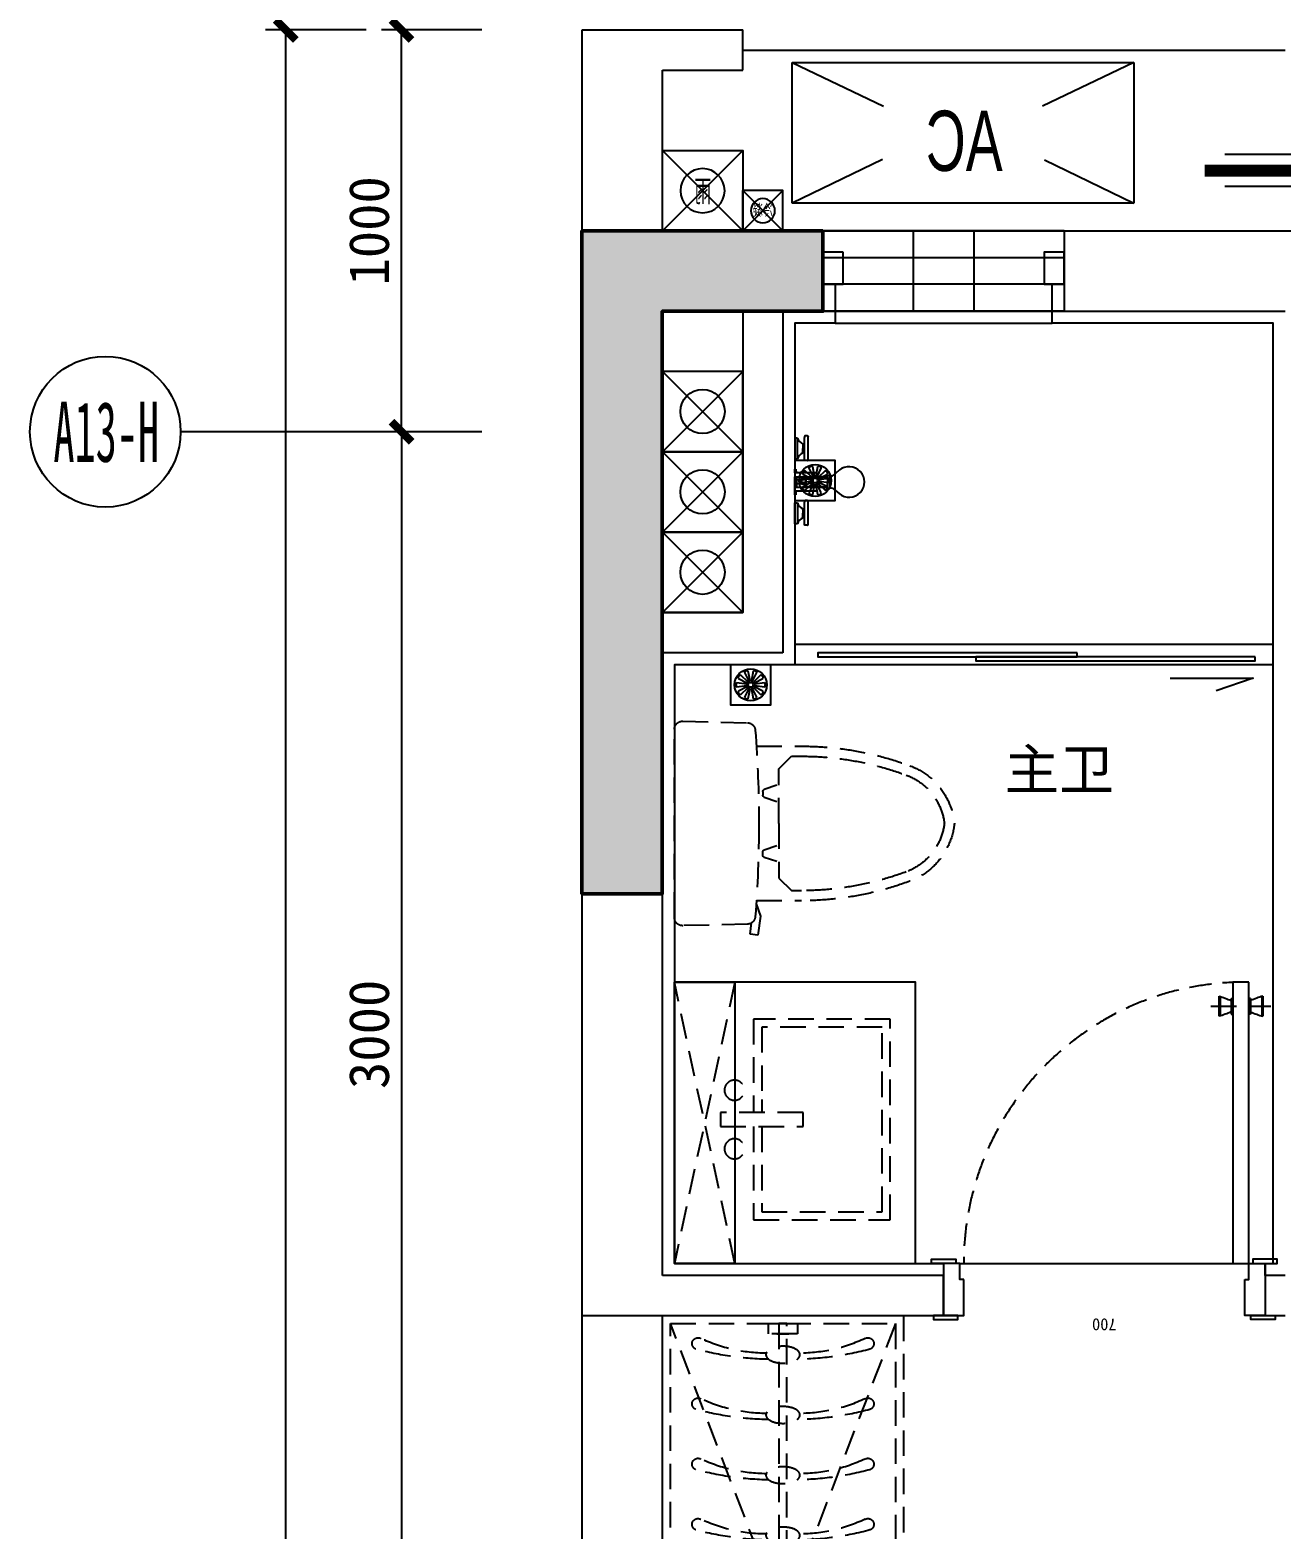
# Model space of a CAD drawing. Header units: millimetres. Extents: x -102565 to 103504, y -132507 to -120.
# Drawn here: x 57207 to 60321, y -6236 to -2505 of the extents above; entities that cross this region are included whole.
import ezdxf
from ezdxf.enums import TextEntityAlignment as Align

# ---------------------------------------------------------------- set-up
doc = ezdxf.new("R2010")
doc.units = ezdxf.units.MM
doc.header["$LTSCALE"] = 10
doc.linetypes.add('A02-G-MAIN-洋房4号户型_设计区$0$DASH', pattern=[0.35, 0.25, -0.1])
doc.linetypes.add('HIDDEN', pattern=[9.524999999999999, 6.35, -3.175])
doc.layers.get('Defpoints').update_dxf_attribs({"color": 9})
for name, color, linetype in [('-B10  平         面  LESS', 3, 'Continuous'), ('-B11  平面非硬装   LESS', 2, 'HIDDEN'), ('-B12  平         地  LESS', 1, 'Continuous'), ('-B1234平 地 天 间  LESS', 7, 'Continuous'), ('-B123平   地   天  LESS', 3, 'Continuous'), ('-B13  平         天  LESS', 1, 'Continuous'), ('-B14  平 面 注 释  LESS', 1, 'Continuous'), ('-B60  给   排   水  LESS', 2, 'Continuous'), ('A02-G-MAIN-洋房4号户型_设计区$0$A02-G-MAIN-E户型报建_设计区$0$A_EQPM_SMAL(空调室内外机)', 1, 'Continuous'), ('A02-G-MAIN-洋房4号户型_设计区$0$A_HDWR(配件)', 1, 'Continuous'), ('A02-G-MAIN-洋房4号户型_设计区$0$A_HOLE(洞)', 3, 'Continuous'), ('A02-G-MAIN-洋房4号户型_设计区$0$A_WINDOW(窗)', 3, 'Continuous'), ('A21-G-BASE-D户型放大图_设计区$0$S_COCR_PIPE（冷凝水管）', 30, 'A21-G-BASE-D户型放大图_设计区$0$空调冷凝水管'), ('A21-G-BASE-D户型放大图_设计区$0$S_RAIN_PIPE（雨水管）', 80, 'A21-G-BASE-D户型放大图_设计区$0$雨水管'), ('A21-G-BASE-D户型放大图_设计区$0$S_WSD_VERT_PIPE（给排水立管）', 210, 'Continuous'), ('AXIS', 3, 'Continuous'), ('S10-G-WACO-D户型COSF_设计区$0$G_COL_HATCH（墙柱填充）', 252, 'Continuous')]:
    doc.layers.add(name, color=color, linetype=linetype)
doc.layers.add('S10-G-WACO-D户型COSF_设计区$0$G_COL（墙柱）', color=4, linetype='Continuous', lineweight=50)
doc.styles.add('A02-G-MAIN-洋房4号户型_设计区$0$A02-G-MAIN-E户型报建_设计区$0$HZ', font='hysz.shx', dxfattribs={"width": 0.65, "bigfont": 'hyfs.shx'})
doc.styles.add('A21-G-BASE-D户型放大图_设计区$0$HZ', font='hysz.shx', dxfattribs={"width": 0.65, "bigfont": 'hyfs.shx'})
doc.styles.add('LESS标准文字', font='simhei.ttf', dxfattribs={"height": 2})
doc.linetypes.add('A21-G-BASE-D户型放大图_设计区$0$空调冷凝水管', pattern='A,2,-0.1,["N",A21-G-BASE-D户型放大图_设计区$0$HZ,S=0.12,R=0,X=-0.06,Y=-0.06],-0.1', length=2.2)
doc.linetypes.add('A21-G-BASE-D户型放大图_设计区$0$雨水管', pattern='A,2,-0.1,["Y",A21-G-BASE-D户型放大图_设计区$0$HZ,S=0.12,R=0,X=-0.055,Y=-0.06],-0.1', length=2.2)
doc.dimstyles.new('标准注释（LESS）', dxfattribs={"dimtxt": 2, "dimasz": 1, "dimexe": 1, "dimexo": 0, "dimgap": 0.6, "dimtad": 1, "dimdec": 0, "dimrnd": 5, "dimzin": 12, "dimtxsty": 'LESS标准文字', "dimblk": 'ARCHTICK', "dimcen": 0, "dimclrd": 1, "dimclre": 1, "dimclrt": 3, "dimadec": 0, "dimazin": 0, "dimtfac": 1, "dimtdec": 0, "dimtix": 1, "dimtofl": 0, "dimtmove": 2, "dimatfit": 3, "dimldrblk": 'DOT', "dimfxl": 4, "dimfxlon": 1, "dimtfill": 1, "dimtolj": 1, "dimarcsym": 0})

# ---------------------------------------------------------------- blocks, each defined once
blk = doc.blocks.new('S10-G-WACO-D户型COSF_设计区')
at = {"layer": 'S10-G-WACO-D户型COSF_设计区$0$G_COL_HATCH（墙柱填充）'}
h = blk.add_hatch(color=0, dxfattribs=at)
h.dxf.hatch_style = 1
h.paths.add_polyline_path([(24700, 18900.00000647045), (24100, 18900.00000647045), (24100, 17250.00000647045), (24300, 17250.00000647045), (24300, 18700.00000647045), (24700, 18700.00000647045)])
at = {"layer": 'S10-G-WACO-D户型COSF_设计区$0$G_COL（墙柱）', "color": 0}
blk.add_lwpolyline([(24700, 18900.00000647045), (24100, 18900.00000647045), (24100, 17250.00000647045), (24300, 17250.00000647045), (24300, 18700.00000647045), (24700, 18700.00000647045)], close=True, dxfattribs=at)
blk = doc.blocks.new('A02-G-MAIN-洋房4号户型_设计区$0$A02-G-MAIN-E户型报建_设计区$0$A$C70B335D5')
at = {"layer": '-B1234平 地 天 间  LESS', "color": 1}
for p, q in [((-850, 185.9890578440099), (-850, -164.0109421559901)), ((0, 185.9890578440099), (-850, 185.9890578440099)), ((-850, 185.9890578440099), (-623.162508264184, 77.04322726416285)), ((0, 185.9890578440099), (-226.837491735816, 77.04322726416285)), ((0, -164.0109421559901), (0, 185.9890578440099)), ((-627.7941970825195, -56.60900785264676), (-850, -164.0109421559901)), ((-224.5444516837597, -55.82945826140349), (0, -164.0109421559901)), ((-850, -164.0109421559901), (0, -164.0109421559901))]:
    blk.add_line(p, q, dxfattribs=at)
at = {"layer": '-B1234平 地 天 间  LESS', "color": 1, "style": 'A02-G-MAIN-洋房4号户型_设计区$0$A02-G-MAIN-E户型报建_设计区$0$HZ', "width": 0.7}
blk.add_text('AC', height=150, rotation=359.9999997865566, dxfattribs=at).set_placement((-523.7499949336052, -84.01094215599002))
blk = doc.blocks.new('A02-G-MAIN-洋房4号户型_设计区$0$A$C119D53F7')
at = {"layer": '-B1234平 地 天 间  LESS', "color": 3}
blk.add_lwpolyline([(0, -74.99999998509884), (-200.0000000037253, -74.99999998509884), (-199.9999999962747, 75.00000001490116), (7.450580596923828e-09, 75), (0, -74.99999998509884)], dxfattribs=at)
for points in [[(-199.9999999962747, 75.00000001490116), (0, 0), (7.450580596923828e-09, 75), (-199.9999999962747, 75.00000001490116)], [(-200.0000000037253, -74.99999998509884), (0, 0), (0, -74.99999998509884), (-200.0000000037253, -74.99999998509884)]]:
    blk.add_solid(points, dxfattribs=at)
blk = doc.blocks.new('门把手')
at = {"layer": '-B10  平         面  LESS', "color": 1, "linetype": 'Continuous'}
for p, q in [((-54.72222222195705, -35.00000000014552), (-54.72222222195705, -84.99999999985448)), ((-51.94444444420515, -35.00000000014552), (-51.94444444420515, -84.99999999985448)), ((51.94444444432156, -35.00000000014552), (51.94444444432156, -84.99999999985448)), ((54.72222222207347, -35.00000000014552), (54.72222222207347, -84.99999999985448)), ((-24.16666666662786, -40.55555555571482), (-19.99999999994179, -40.55555555571482)), ((-24.16666666662786, -40.55555555571482), (-24.16666666662786, -79.44444444428518)), ((24.16666666674428, -40.55555555571482), (20.00000000005821, -40.55555555571482)), ((24.16666666674428, -40.55555555571482), (24.16666666674428, -79.44444444428518)), ((-24.16666666662786, -79.44444444428518), (-19.99999999994179, -79.44444444428518)), ((24.16666666674428, -79.44444444428518), (20.00000000005821, -79.44444444428518))]:
    blk.add_line(p, q, dxfattribs=at)
at = {"layer": '-B10  平         面  LESS', "color": 1, "linetype": 'HIDDEN'}
blk.add_line((-74.72735156066483, -60), (74.72735156095587, -60), dxfattribs=at)
at = {"layer": '-B10  平         面  LESS', "color": 1, "linetype": 'Continuous', "extrusion": (0, 0, -1)}
for centre, major_axis, ratio, start_param, end_param in [((-109.8726851758547, -234.2332175738338), (146.177030596891, 146.1770305968911), 0.9999999999886804, 5.767838655343621, 5.925277639357057), ((-109.8726851758547, 114.2332175738302), (146.177030599858, 146.1770305998581), 0.9999999999860258, 1.928703994608979, 2.086142978620104)]:
    blk.add_ellipse(centre, major_axis=major_axis, ratio=ratio, start_param=start_param, end_param=end_param, dxfattribs=at)
at = {"layer": '-B10  平         面  LESS', "color": 1, "linetype": 'Continuous'}
for centre, major_axis, ratio, start_param, end_param in [((109.8726851759711, -234.2332175738338), (146.177030596999, -146.177030596999), 0.9999999999873886, 2.626246001752999, 2.783684985767259), ((109.8726851759711, 114.2332175738302), (146.1770305973785, -146.1770305973785), 0.9999999999996985, 5.070296648203129, 5.227735632215986)]:
    blk.add_ellipse(centre, major_axis=major_axis, ratio=ratio, start_param=start_param, end_param=end_param, dxfattribs=at)
blk = doc.blocks.new('门开启虚线')
at = {"layer": '-B10  平         面  LESS', "color": 8, "linetype": 'HIDDEN'}
blk.add_arc((0, 1.455191522836685e-11), 799.9999999999491, 90, 180, dxfattribs=at)
blk = doc.blocks.new('*U1135')
blk.add_lwpolyline([(0, 0), (-60, 0), (-60, 10), (0, 10)], close=True)
blk = doc.blocks.new('*D328')
at = {"layer": 'Defpoints', "color": 0, "transparency": 16777216}
for p in [(50.00000000011642, 152.0573235734433), (50.00000000011642, 129.9999999946813), (749.9999999792199, 129.9999999947795)]:
    blk.add_point(p, dxfattribs=at)
at = {"layer": 'Defpoints', "color": 8, "transparency": 16777216, "insert": (399.9999999896681, 152.0573235734433), "char_height": 30, "attachment_point": 5, "style": 'LESS标准文字'}
blk.add_mtext('\\A1;700', dxfattribs=at)
blk = doc.blocks.new('_ArchTick')
at = {"color": 0, "linetype": 'ByBlock', "const_width": 0.4}
blk.add_lwpolyline([(-0.5, -0.5), (0.5, 0.5)], dxfattribs=at)
blk = doc.blocks.new('_Dot')
at = {"color": 0, "linetype": 'ByBlock', "lineweight": -2}
blk.add_line((-0.5, 0), (-1, 0), dxfattribs=at)
at = {"color": 0, "linetype": 'ByBlock', "const_width": 0.5}
blk.add_lwpolyline([(-0.25, 0, 1), (0.25, 0, 1)], format="xyb", close=True, dxfattribs=at)
blk = doc.blocks.new('门套线（外）')
blk.add_lwpolyline([(0, 1.726334630802739e-09), (60, 1.726334630802739e-09), (60, 10.00000000172633), (0, 10.00000000172633)], close=True)
blk = doc.blocks.new('WC1')
at = {"layer": '-B11  平面非硬装   LESS', "color": 3}
for points in [[(-192.1939099282026, 203.9532679915428), (-192.1939099282026, 316.5579970479012, -0.0893017503339229), (-143.7371977493167, 585.7032225728035, -0.2855061937506378), (0, 696.8719034194946, -2.330102975268018)], [(192.1939099282026, 203.9532679915428), (192.1939099282026, 316.5579970479012, 0.0893017503339229), (143.7371977493167, 585.7032225728035, 0.2855061937506378), (0, 696.8719034194946, 2.330102975268018)], [(-0.216397725045681, 209.9955946207047, 0.02008051581751876), (-232.2750028222799, 201.077766597271, 0.3846014919976233), (-250.6997384950519, 181.6110863983631), (-254.5006692931056, 20.47162547707558, 0.4211379887202756), (-234.5062308311462, 0), (234.5062308311462, 0, 0.4211379887202756), (254.5006692931056, 20.47162547707558), (250.6998586729169, 181.605991512537, 0.3845950073025063), (232.2755735367537, 201.0726362466812, 0.02008616719939798), (0.1518122330307961, 209.9955946207047)]]:
    blk.add_lwpolyline(points, format="xyb", dxfattribs=at)
at = {"layer": '-B11  平面非硬装   LESS', "color": 8}
for points in [[(-167.1939099282026, 291.2352292537689), (-167.1939099282026, 316.5579970479012, -0.08930175033391957), (-120.307020381093, 576.98388838768, -0.285506193750677), (2.548199735581875, 672.0021089315414)], [(167.1939099282026, 291.2352292537689), (167.1939099282026, 316.5579970479012, 0.08930175033391957), (120.307020381093, 576.98388838768, 0.285506193750677), (-2.548199735581875, 672.0021089315414)], [(0, 259.9984613656998), (-135.9287959560752, 259.9984613656998), (-167.1939099282026, 291.2352292537689, -0.4363596087895575)], [(0, 259.9984613656998), (135.9287959560752, 259.9984613656998), (167.1939099282026, 291.2352292537689, 0.4363596087895575)], [(-95, 255), (-84.37340155988932, 223.4060058891773, 0.3220744891499792), (-79.63428953289986, 220), (-70.36571046710014, 220, 0.3220744891490737), (-65.62659844011068, 223.4060058891773), (-55, 255)], [(95, 255), (84.37340155988932, 223.4060058891773, -0.3220744891499657), (79.63428953289986, 220), (70.36571046710014, 220, -0.3220744891499792), (65.62659844011068, 223.4060058891773), (55, 255)], [(95, 255), (84.37340155988932, 223.4060058891773, -0.3220744891499792), (79.63428953289986, 220), (70.36571046710014, 220, -0.3220744891490737), (65.62659844011068, 223.4060058891773), (55, 255)]]:
    blk.add_lwpolyline(points, format="xyb", dxfattribs=at)
at = {"layer": '-B11  平面非硬装   LESS', "color": 3}
blk.add_lwpolyline([(-200.5, 203.4000000059605), (-230.7000000029802, 214.5), (-278.2000000029802, 207.8000000119209), (-275.3999999985099, 188), (-247.5, 191.9000000059605)], dxfattribs=at)
blk = doc.blocks.new('A$C5DAE3161')
at = {"layer": '-B11  平面非硬装   LESS', "color": 3}
for points in [[(340.0000005066395, 232.4165408313274), (340.0000005066395, -5.997717380523682e-05), (5.066394805908203e-07, -5.997717380523682e-05), (5.066394805908203e-07, 499.9999400228262), (340.0000005066395, 499.9999400228262), (340.0000005066395, 267.583339214325)], [(340.0000005066395, 299.5431823432446), (340.0000005066395, 267.583339214325)]]:
    blk.add_lwpolyline(points, dxfattribs=at)
at = {"layer": '-B11  平面非硬装   LESS', "color": 8}
blk.add_lwpolyline([(320.0000005066395, 232.4165408313274), (320.0000005066395, 19.99994002282619), (20.00000050663948, 19.99994002282619), (20.00000050663948, 479.9999400228262), (320.0000005066395, 479.9999400228262), (320.0000005066395, 267.583339214325)], dxfattribs=at)
at = {"layer": '-B11  平面非硬装   LESS', "color": 1}
blk.add_lwpolyline([(320.0000005066395, 299.5431823432446), (320.0000005066395, 267.583339214325)], dxfattribs=at)
at = {"layer": '-B11  平面非硬装   LESS', "color": 3}
blk.add_lwpolyline([(216.9694014489651, 267.583339214325), (422.9251545369625, 267.583339214325), (422.9251545369625, 232.4165408313274), (216.9694014489651, 232.4165408313274)], close=True, dxfattribs=at)
for centre in [(387.7287254929543, 322.9555084705353), (387.7287254929543, 177.0443715751171)]:
    blk.add_circle(centre, 25, dxfattribs=at)
blk = doc.blocks.new('21d')
at = {"layer": '-B10  平         面  LESS', "color": 3}
blk.add_lwpolyline([(86366.15362182587, 7171.869198165707), (86366.15362185567, 6471.869198165707), (85766.15362185567, 6471.869198165707), (85766.15362182587, 7171.869198165707)], close=True, dxfattribs=at)
at = {"layer": '-B11  平面非硬装   LESS', "color": 3}
for points in [[(86169.04243573874, 6812.372378112621), (86169.04243573874, 6579.95577730412), (85829.04243573874, 6579.95577730412), (85829.04243573874, 7079.95577730412), (86169.04243573874, 7079.95577730412), (86169.04243573874, 6847.539176495618)], [(86169.04243573874, 6879.499019624538), (86169.04243573874, 6847.539176495618)]]:
    blk.add_lwpolyline(points, dxfattribs=at)
at = {"layer": '-B11  平面非硬装   LESS', "color": 8}
blk.add_lwpolyline([(86149.04243573874, 6812.372378112621), (86149.04243573874, 6599.95577730412), (85849.04243573874, 6599.95577730412), (85849.04243573874, 7059.95577730412), (86149.04243573874, 7059.95577730412), (86149.04243573874, 6847.539176495618)], dxfattribs=at)
at = {"layer": '-B11  平面非硬装   LESS', "color": 1}
blk.add_lwpolyline([(86149.04243573874, 6879.499019624538), (86149.04243573874, 6847.539176495618)], dxfattribs=at)
at = {"layer": '-B11  平面非硬装   LESS', "color": 3}
blk.add_lwpolyline([(86046.01183668106, 6847.539176495618), (86251.96758976906, 6847.539176495618), (86251.96758976906, 6812.372378112621), (86046.01183668106, 6812.372378112621)], close=True, dxfattribs=at)
for centre in [(86216.77116072505, 6902.911345751829), (86216.77116072505, 6757.000208856411)]:
    blk.add_circle(centre, 25, dxfattribs=at)
at = {"layer": '-B10  平         面  LESS', "color": 1}
blk.add_blockref('A$C5DAE3161', (85829.0424352321, 6579.955837281293), dxfattribs=at)
blk = doc.blocks.new('A$C322362D0')
at = {"color": 1}
blk.add_lwpolyline([(0, 0), (100, 0), (100, 100), (0, 100)], close=True, dxfattribs=at)
at = {"color": 8}
for points in [[(33.87843906879425, 80.50153433531523, 0.5839084714144257), (25.9731533229351, 74.75800803303719), (42.52704754471779, 57.44294153156807, 0.5136593078114284), (45.23061126470566, 59.40719555318356), (33.87843906879425, 80.50153433531523)], [(66.12156093120575, 80.50153433531523), (54.76938873529434, 59.40719555318356, 0.5136593078102788), (57.47295245528221, 57.44294153156807), (74.0268466770649, 74.75800803303719, 0.5839084714144257), (66.12156093120575, 80.50153433531523)], [(16.00948071479797, 55.90702310204506), (39.57940319180489, 51.62897494438221, 0.5136593078038767), (40.61207264661789, 54.80720470845699), (19.02903118729591, 65.20024387538433, 0.5839084714220167), (16.00948071479797, 55.90702310204506)], [(16.00948071479797, 44.09297689795494, 0.5839084714220167), (19.02903118729591, 34.79975612464477), (40.61207264661789, 45.19279529157211, 0.5136593078029511), (39.57940319180489, 48.3710250556469), (16.00948071479797, 44.09297689795494)], [(33.87843906879425, 19.49846566471388), (45.23061126470566, 40.59280444684555, 0.5136593078102789), (42.52704754471779, 42.55705846846104), (25.9731533229351, 25.24199196699192, 0.5839084714144258), (33.87843906879425, 19.49846566471388)], [(66.12156093120575, 19.49846566471388, 0.5839084714144257), (74.0268466770649, 25.24199196699192), (57.47295245528221, 42.55705846846104, 0.5136593078114282), (54.76938873529434, 40.59280444684555), (66.12156093120575, 19.49846566471388)], [(80.97096881270409, 65.20024387538433), (59.38792735338211, 54.80720470845699, 0.513659307802951), (60.42059680819511, 51.62897494438221), (83.99051928520203, 55.90702310204506, 0.5839084714220169), (80.97096881270409, 65.20024387538433)], [(80.97096881270409, 34.79975612464477, 0.5839084714220169), (83.99051928520203, 44.09297689795494), (60.42059680819511, 48.3710250556469, 0.5136593078038765), (59.38792735338211, 45.19279529157211), (80.97096881270409, 34.79975612464477)]]:
    blk.add_lwpolyline(points, format="xyb", dxfattribs=at)
for points in [[(45.11426469683647, 84.15227538347244), (48.32910573482513, 60.41395743194153, 0.5136593078046278), (51.67089426517487, 60.41395743194153), (54.88573530316353, 84.15227538347244, 0.5839084714118552)], [(45.11426469683647, 15.84772461655666, 0.5839084714118552), (54.88573530316353, 15.84772461655666), (51.67089426517487, 39.58604256808758, 0.5136593078046278), (48.32910573482513, 39.58604256808758)]]:
    blk.add_lwpolyline(points, format="xyb", close=True, dxfattribs=at)
for radius in [40, 6.000000000000001]:
    blk.add_circle((50, 50), radius, dxfattribs=at)
blk = doc.blocks.new('A$C77383034')
at = {"color": 1, "ltscale": 7}
for p, q in [((32.58649259805679, 55.76735735684633), (32.58649259805679, 112.8019968941808)), ((27.73080477118492, 5), (0, 5)), ((27.73080477118492, -5), (0, -5)), ((32.58649259805679, -105.5912004709244), (32.58649259805679, -48.55656094104052))]:
    blk.add_line(p, q, dxfattribs=at)
for points in [[(30.80930328369141, 114.9639560356736), (25.40532347559929, 114.9639560356736, 0.414213562373095), (23.80532348155975, 113.3639560416341), (23.80532348155975, 110.9639560356736)], [(30.80930328369141, 114.9639560356736, -0.4724721965572768), (32.58649259805679, 112.8019968941808)], [(30.80930328369141, 53.60539820790291), (25.40532347559929, 53.60539820790291, -0.4142135623730951), (23.80532348155975, 55.20539820939302), (23.80532348155975, 57.60539820790291)], [(30.80930328369141, 53.60539820790291, 0.4724721965572768), (32.58649259805679, 55.76735735684633)], [(86.73080477118492, 15), (90.41536724567413, 15, 0.1783331974912624), (96.25391998887062, 17.15081741660833), (110.0706032812595, 28.92878259718418)], [(86.73080477118492, -15), (90.41536724567413, -15, -0.1783331974912624), (96.25391998887062, -17.15081741660833), (110.0706032812595, -28.92878259718418)], [(30.80930328369141, -46.39460179209709), (25.40532347559929, -46.39460179209709, 0.414213562373095), (23.80532348155975, -47.99460179358721), (23.80532348155975, -50.39460179209709)], [(30.80930328369141, -46.39460179209709, -0.4724721965572768), (32.58649259805679, -48.55656094104052)], [(30.80930328369141, -107.7531596198678), (25.40532347559929, -107.7531596198678, -0.4142135623730951), (23.80532348155975, -106.1531596258283), (23.80532348155975, -103.7531596198678)], [(30.80930328369141, -107.7531596198678, 0.4724721965572768), (32.58649259805679, -105.5912004709244)]]:
    blk.add_lwpolyline(points, format="xyb", dxfattribs=at)
for points in [[(5.920000016689301, 109.2696575298905), (0, 109.2696575298905)], [(0, 109.2696575298905), (0, 57.26965752989054), (5.920000016689301, 57.26965752989054)], [(5.920000016689301, 57.26965752989054), (5.920000016689301, 109.2696575298905)], [(19.36000001430511, 94.14965753257275), (19.36000001430511, 91.74965753406286)], [(19.36000001430511, 91.74965753406286), (19.36000001430511, 83.26965752989054)], [(19.36000001430511, 74.78965753316879), (19.36000001430511, 83.26965752989054)], [(19.36000001430511, 72.38965753465891), (19.36000001430511, 74.78965753316879)], [(23.80532348155975, 55.57535903155804), (23.80532348155975, 110.9639560356736)], [(0, 23), (0, 31.89999999850988)], [(1.709094673395157, 31.89999999850988), (0, 31.89999999850988)], [(1.709094673395157, 29.89999999850988), (0, 29.89999999850988)], [(0, -13), (0, 13)], [(1.709094673395157, 31.89999999850988), (3.135061502456665, 23)], [(1.709094673395157, 23), (1.709094673395157, 31.89999999850988)], [(1.709094673395157, 0), (1.709094673395157, 13)], [(1.709094673395157, 0), (1.709094673395157, -13)], [(4.609094679355621, -12.5), (4.609094679355621, 13)], [(27.73080477118492, 5), (16.59920486807823, 5), (16.59920486807823, -5), (27.73080477118492, -5)], [(42.73080477118492, -12), (27.73080477118492, -12), (27.73080477118492, 12), (42.73080477118492, 12)], [(42.73080477118492, 12), (80.73080477118492, 15)], [(42.73080477118492, 12), (42.73080477118492, -12)], [(42.78759363293648, 9.501290656626225), (80.78759363293648, 12.50129065662622)], [(44.73080477118492, 12), (44.73080477118492, -12.15789473801851)], [(80.73080477118492, 15), (80.73080477118492, 0)], [(80.73080477118492, -15), (80.73080477118492, 0)], [(86.73080477118492, 15), (86.73080477118492, 0)], [(86.73080477118492, -15), (86.73080477118492, 0)], [(0, -31.89999999850988), (0, -23)], [(1.709094673395157, -29.89999999850988), (0, -29.89999999850988)], [(1.709094673395157, -31.89999999850988), (0, -31.89999999850988)], [(1.709094673395157, -31.89999999850988), (3.135061502456665, -23)], [(1.709094673395157, -23), (1.709094673395157, -31.89999999850988)], [(4.609094679355621, -13), (4.609094679355621, -12.5)], [(42.73080477118492, -12), (80.73080477118492, -15)], [(42.78759363293648, -9.501290656626225), (80.78759363293648, -12.50129065662622)], [(0, -104.0889002978802), (0, -52.08890029788017), (5.920000016689301, -52.08890029788017)], [(5.920000016689301, -52.08890029788017), (5.920000016689301, -104.0889002978802)], [(19.36000001430511, -67.20890029519796), (19.36000001430511, -69.60890029370785)], [(19.36000001430511, -69.60890029370785), (19.36000001430511, -78.08890029788017)], [(23.80532348155975, -105.7831988036633), (23.80532348155975, -50.39460179209709)], [(5.920000016689301, -104.0889002978802), (0, -104.0889002978802)], [(19.36000001430511, -86.56890029460192), (19.36000001430511, -78.08890029788017)], [(19.36000001430511, -88.96890030056238), (19.36000001430511, -86.56890029460192)]]:
    blk.add_lwpolyline(points, dxfattribs=at)
for points in [[(-0.2691952288150787, 13), (53.73080477118492, 13), (53.73080477118492, 23), (-0.2691952288150787, 23)], [(-0.2691952288150787, -13), (53.73080477118492, -13), (53.73080477118492, -23), (-0.2691952288150787, -23)]]:
    blk.add_lwpolyline(points, close=True, dxfattribs=at)
for centre, radius, start, end in [((32.6422161757946, 119.4894052445889), 28.60978994335304, 200.929046848228, 242.3380321403387), ((19.36000001430511, 83.26965752989054), 6.988223408068007, 50.4971658774113, 90), ((19.36000001430511, 83.26965752989054), 6.988223408068007, 270, 309.5028341225887), ((32.6422161757946, 47.0499098226428), 28.60978994335304, 117.6619678596613, 159.070953151772), ((134.7308047711849, 0), 38.01315561749642, 229.5542272669838, 130.4457727330161), ((65.23080477118492, 0), 25.50000000000001, 151.927513164591, 208.072486835409), ((83.73080477118492, 11), 5.000000000000004, 53.13010278104281, 126.8698972189572), ((83.73080477118492, -11), 5.000000000000004, 233.1301027810428, 306.8698972189572), ((32.6422161757946, -41.86915258318186), 28.60978994335304, 200.929046848228, 242.3380321403387), ((19.36000001430511, -78.08890029788017), 6.988223408068007, 50.4971658774113, 90), ((32.6422161757946, -114.3086480051279), 28.60978994335304, 117.6619678596613, 159.070953151772), ((19.36000001430511, -78.08890029788017), 6.988223408068007, 270, 309.5028341225887)]:
    blk.add_arc(centre, radius, start, end, dxfattribs=at)
blk = doc.blocks.new('F-001 柜子(JM)1')
blk.add_lwpolyline([(0, 0), (700.0000000332548, -7.275957614183426e-12), (700.0000000332548, 149.9999999999927), (0, 150)], close=True)
at = {"color": 8, "linetype": 'HIDDEN'}
for points in [[(0, 150), (700.0000000332548, -7.275957614183426e-12)], [(700.0000000332548, 149.9999999999964), (0, 0)]]:
    blk.add_lwpolyline(points, dxfattribs=at)
blk = doc.blocks.new('*U1011')
at = {"linetype": 'ByBlock', "extrusion": (0, 0, -1)}
for p, q in [((604520.0551183125, -248157.5679124451), (604520.0551183125, -249657.4059230639)), ((605120.0551183125, -248157.5679124451), (604520.0551183125, -248157.5679124451)), ((605120.0551183125, -249657.4059230639), (605120.0551183125, -248157.5679124451)), ((604520.0551183125, -249657.4059230639), (605120.0551183125, -249657.4059230639))]:
    blk.add_line(p, q, dxfattribs=at)
at = {"linetype": 'ByBlock'}
for p, q in [((604520.0551183125, -248157.5679124451), (604520.0551183125, -249657.4059230639)), ((605120.0551183125, -248157.5679124451), (604520.0551183125, -248157.5679124451)), ((605120.0551183125, -249657.4059230639), (605120.0551183125, -248157.5679124451)), ((604540.0551183125, -248177.5679124451), (604540.0551183125, -249637.4059230639)), ((605100.0551183125, -248177.5679124451), (604540.0551183125, -248177.5679124451)), ((604856.1841505965, -248177.5679124451), (604783.9260860583, -248177.5679124451)), ((605100.0551183125, -249637.4059230639), (605100.0551183125, -248177.5679124451)), ((604520.0551183125, -249657.4059230639), (605120.0551183125, -249657.4059230639)), ((604540.0551183125, -249637.4059230639), (605100.0551183125, -249637.4059230639)), ((604783.9260860583, -249637.4059230639), (604856.1841505965, -249637.4059230639))]:
    blk.add_line(p, q, dxfattribs=at)
at = {"color": 8, "linetype": 'ByBlock'}
for p, q in [((604783.9260860583, -248177.5679124451), (604783.9260860583, -248202.5679124451)), ((604783.9260860583, -248202.5679124451), (604856.1841505965, -248202.5679124451)), ((604835.0551183125, -248202.5679124451), (604805.0551183125, -248202.5679124451)), ((604856.1841505965, -248202.5679124451), (604856.1841505965, -248177.5679124451)), ((604783.9260860583, -249612.4059230639), (604783.9260860583, -249637.4059230639)), ((604856.1841505965, -249612.4059230639), (604783.9260860583, -249612.4059230639)), ((604856.1841505965, -249637.4059230639), (604856.1841505965, -249612.4059230639))]:
    blk.add_line(p, q, dxfattribs=at)
at = {"color": 8}
for points in [[(604540.0551183125, -248177.5679124451), (605100.0551183125, -249637.4059230639)], [(604540.0551183125, -249637.4059230639), (605100.0551183125, -248177.5679124451)]]:
    blk.add_lwpolyline(points, dxfattribs=at)
at = {"color": 8, "linetype": 'ByBlock'}
blk.add_lwpolyline([(604830.0551183125, -249612.4059230639), (604810.0551183125, -249612.4059230639), (604810.0551183125, -248177.5679124451), (604830.0551183125, -248177.5679124451)], close=True, dxfattribs=at)
for centre, radius, start, end in [((604608.5458315264, -248227.3959368832), 14.71397849722514, 60.90327998400224, 249.7316551489735), ((604779.4503475925, -247866.8855244821), 384.287241269938, 244.7789436781691, 269.8386877940624), ((604860.6613233587, -247866.8856193802), 384.2872420775963, 270.1611670637388, 295.2209222685478), ((605031.5649970075, -248227.3964320129), 14.71397849722492, 290.2682119472328, 119.0965870026857), ((604794.8759065171, -247529.278480806), 737.2075556814796, 254.9497944831996, 269.2051470997105), ((604845.2365576526, -247529.2785398891), 737.2075556814652, 270.7947214080605, 285.0500712159664), ((604608.5458315264, -248377.3959368832), 14.71397849722514, 60.90327998400221, 249.7316551489733), ((604779.4503475925, -248016.8855244821), 384.287241269938, 244.7789436781688, 269.8386877940624), ((604860.6613233587, -248016.8856193802), 384.2872420775963, 270.1611670637388, 295.220922268548), ((605031.5649970075, -248377.3964320129), 14.71397849722492, 290.2682119472328, 119.0965870026861), ((604794.8759065171, -247679.278480806), 737.2075556814796, 254.9497944831994, 269.2051470997105), ((604845.2365576526, -247679.2785398891), 737.2075556814652, 270.7947214080605, 285.0500712159665), ((604608.5458315264, -248527.3959368832), 14.71397849722514, 60.90327998400221, 249.7316551489733), ((604779.4503475925, -248166.8855244821), 384.287241269938, 244.7789436781696, 269.8386877940624), ((604860.6613233587, -248166.8856193802), 384.2872420775963, 270.1611670637388, 295.2209222685473), ((605031.5649970075, -248527.3964320129), 14.71397849722492, 290.2682119472328, 119.0965870026861), ((604794.8759065171, -247829.278480806), 737.2075556814796, 254.9497944831998, 269.2051470997105), ((604845.2365576526, -247829.2785398891), 737.2075556814652, 270.7947214080605, 285.0500712159665), ((604608.5458315264, -248677.3959368832), 14.71397849722514, 60.90327998400221, 249.7316551489733), ((604779.4503475925, -248316.8855244821), 384.287241269938, 244.7789436781696, 269.8386877940624), ((604860.6613233587, -248316.8856193802), 384.2872420775963, 270.1611670637388, 295.2209222685473), ((605031.5649970075, -248677.3964320129), 14.71397849722492, 290.2682119472328, 119.0965870026861), ((604794.8759065171, -247979.278480806), 737.2075556814796, 254.9497944831998, 269.2051470997105), ((604845.2365576526, -247979.2785398891), 737.2075556814652, 270.7947214080605, 285.0500712159665), ((604608.5458315264, -248827.3959368832), 14.71397849722514, 60.90327998400379, 249.7316551489745), ((604779.4503475925, -248466.8855244821), 384.287241269938, 244.7789436781696, 269.8386877940624), ((604860.6613233587, -248466.8856193802), 384.2872420775963, 270.1611670637388, 295.2209222685473), ((605031.5649970075, -248827.3964320129), 14.71397849722492, 290.2682119472339, 119.0965870026845), ((604794.8759065171, -248129.278480806), 737.2075556814796, 254.9497944831989, 269.2051470997105), ((604845.2365576526, -248129.2785398891), 737.2075556814652, 270.7947214080605, 285.0500712159665), ((604608.5458315264, -248977.3959368832), 14.71397849722514, 60.90327998400379, 249.7316551489745), ((604779.4503475925, -248616.8855244821), 384.287241269938, 244.7789436781696, 269.8386877940624), ((604860.6613233587, -248616.8856193802), 384.2872420775963, 270.1611670637388, 295.2209222685473), ((605031.5649970075, -248977.3964320129), 14.71397849722492, 290.2682119472339, 119.0965870026845), ((604794.8759065171, -248279.278480806), 737.2075556814796, 254.9497944831989, 269.2051470997105), ((604845.2365576526, -248279.2785398891), 737.2075556814652, 270.7947214080605, 285.0500712159665), ((604608.5458315264, -249127.3959368832), 14.71397849722514, 60.90327998400379, 249.7316551489745), ((604779.4503475925, -248766.8855244821), 384.287241269938, 244.7789436781696, 269.8386877940624), ((604860.6613233587, -248766.8856193802), 384.2872420775963, 270.1611670637388, 295.2209222685473), ((605031.5649970075, -249127.3964320129), 14.71397849722492, 290.2682119472339, 119.0965870026845), ((604794.8759065171, -248429.278480806), 737.2075556814796, 254.9497944831989, 269.2051470997105), ((604845.2365576526, -248429.2785398891), 737.2075556814652, 270.7947214080605, 285.0500712159665), ((604608.5458315264, -249277.3959368832), 14.71397849722514, 60.90327998400379, 249.7316551489745), ((604779.4503475925, -248916.8855244821), 384.287241269938, 244.7789436781696, 269.8386877940624), ((604860.6613233587, -248916.8856193802), 384.2872420775963, 270.1611670637388, 295.2209222685473), ((605031.5649970075, -249277.3964320129), 14.71397849722492, 290.2682119472317, 119.0965870026845), ((604794.8759065171, -248579.278480806), 737.2075556814796, 254.9497944832006, 269.2051470997105), ((604845.2365576526, -248579.2785398891), 737.2075556814652, 270.7947214080606, 285.0500712159665), ((604608.5458315264, -249427.3959368832), 14.71397849722514, 60.90327998400379, 249.7316551489745), ((604779.4503475925, -249066.8855244821), 384.287241269938, 244.7789436781696, 269.8386877940624), ((604860.6613233587, -249066.8856193802), 384.2872420775963, 270.1611670637388, 295.2209222685473), ((605031.5649970075, -249427.3964320129), 14.71397849722492, 290.2682119472317, 119.0965870026845), ((604794.8759065171, -248729.278480806), 737.2075556814796, 254.9497944832006, 269.2051470997105), ((604845.2365576526, -248729.2785398891), 737.2075556814652, 270.7947214080606, 285.0500712159665)]:
    blk.add_arc(centre, radius, start, end, dxfattribs=at)
for centre in [(604820.0553571781, -248254.9116755953), (604820.0553571781, -248404.9116755953), (604820.0553571781, -248554.9116755953), (604820.0553571781, -248704.9116755953), (604820.0553571781, -248854.9116755953), (604820.0553571781, -249004.9116755953), (604820.0553571781, -249154.9116755953), (604820.0553571781, -249304.9116755953), (604820.0553571781, -249454.9116755953)]:
    blk.add_ellipse(centre, major_axis=(-42.36795274843174, 9.747465504192955e-05), ratio=0.4943720058768378, start_param=3.141592653589864, end_param=9.42477796076945, dxfattribs=at)
blk = doc.blocks.new('*D1067')
at = {"color": 1, "lineweight": -2, "transparency": 16777216}
for p, q in [((23970.68364851351, -21716.68779476274), (23720.68364851351, -21716.68779476274)), ((23770.68364851351, -29816.68875740461), (23770.68364851351, -21716.68779476274)), ((23970.68364851351, -29816.68875740461), (23720.68364851351, -29816.68875740461))]:
    blk.add_line(p, q, dxfattribs=at)
at = {"layer": 'Defpoints', "color": 0, "transparency": 16777216}
for p in [(23770.68364851351, -21716.68779476274), (24259.19163286988, -21716.68779476274), (24259.19163286988, -29816.68875740461)]:
    blk.add_point(p, dxfattribs=at)
at = {"color": 1, "lineweight": -2, "transparency": 16777216, "xscale": 50, "yscale": 50, "zscale": 50}
for p, rotation in [((23770.68364851351, -21716.68779476274), 90), ((23770.68364851351, -29816.68875740461), 270)]:
    blk.add_blockref('_ArchTick', p, dxfattribs=dict(at, rotation=rotation))
at = {"color": 3, "transparency": 16777216, "insert": (23690.1218507607, -25766.68827608367), "char_height": 100, "attachment_point": 5, "rotation": 90, "style": 'LESS标准文字', "bg_fill": 3, "box_fill_scale": 1.1, "bg_fill_color": 256, "bg_fill_true_color": 13158600, "bg_fill_transparency": 0}
blk.add_mtext('\\A1;8100', dxfattribs=at)
blk = doc.blocks.new('*D1069')
at = {"color": 1, "lineweight": -2, "transparency": 16777216}
for p, q in [((24259.19163286994, -22716.6887574047), (24009.19163286994, -22716.6887574047)), ((24059.19163286994, -22716.6887574047), (24059.19163286994, -25716.6887574047)), ((24259.19163286994, -25716.6887574047), (24009.19163286994, -25716.6887574047))]:
    blk.add_line(p, q, dxfattribs=at)
at = {"layer": 'Defpoints', "color": 0, "transparency": 16777216}
for p in [(24388.08374844129, -22716.6887574047), (24059.19163286994, -25716.6887574047), (24429.1853095339, -25716.6887574047)]:
    blk.add_point(p, dxfattribs=at)
at = {"color": 1, "lineweight": -2, "transparency": 16777216, "xscale": 50, "yscale": 50, "zscale": 50}
for p, rotation in [((24059.19163286994, -22716.6887574047), 90), ((24059.19163286994, -25716.6887574047), 270)]:
    blk.add_blockref('_ArchTick', p, dxfattribs=dict(at, rotation=rotation))
at = {"color": 3, "transparency": 16777216, "insert": (23978.62983511714, -24216.6887574047), "char_height": 100, "attachment_point": 5, "rotation": 90, "style": 'LESS标准文字', "bg_fill": 3, "box_fill_scale": 1.1, "bg_fill_color": 256, "bg_fill_true_color": 13158600, "bg_fill_transparency": 0}
blk.add_mtext('\\A1;3000', dxfattribs=at)
blk = doc.blocks.new('*D1070')
at = {"color": 1, "lineweight": -2, "transparency": 16777216}
for p, q in [((24259.19163286994, -21716.68779476274), (24009.19163286994, -21716.68779476274)), ((24059.19163286994, -22716.6887574047), (24059.19163286994, -21716.68779476274)), ((24259.19163286994, -22716.6887574047), (24009.19163286994, -22716.6887574047))]:
    blk.add_line(p, q, dxfattribs=at)
at = {"layer": 'Defpoints', "color": 0, "transparency": 16777216}
for p in [(24059.19163286994, -21716.68779476274), (24401.78428199419, -21716.68779476274), (24388.08374844129, -22716.6887574047)]:
    blk.add_point(p, dxfattribs=at)
at = {"color": 1, "lineweight": -2, "transparency": 16777216, "xscale": 50, "yscale": 50, "zscale": 50}
for p, rotation in [((24059.19163286994, -21716.68779476274), 90), ((24059.19163286994, -22716.6887574047), 270)]:
    blk.add_blockref('_ArchTick', p, dxfattribs=dict(at, rotation=rotation))
at = {"color": 3, "transparency": 16777216, "insert": (23978.62983511714, -22216.68827608371), "char_height": 100, "attachment_point": 5, "rotation": 90, "style": 'LESS标准文字', "bg_fill": 3, "box_fill_scale": 1.1, "bg_fill_color": 256, "bg_fill_true_color": 13158600, "bg_fill_transparency": 0}
blk.add_mtext('\\A1;1000', dxfattribs=at)
blk = doc.blocks.new('*U41')
at = {"color": 1}
blk.add_line((0, 0), (-15, 0), dxfattribs=at)
blk.add_circle((-18.75, 0), 3.75, dxfattribs=at)
at = {"color": 3, "style": 'LESS标准文字', "width": 2.440007436557728, "flags": 8}
blk.add_attdef('轴号', text='', height=3, dxfattribs=at).set_placement((-21.3343179828711, -1.499999999999999), (-16.07048171524094, -1.499999999999999), align=Align.FIT)
blk = doc.blocks.new('A21-G-BASE-D户型放大图_设计区$0$冷凝水立管DN50')
at = {"layer": 'A21-G-BASE-D户型放大图_设计区$0$S_WSD_VERT_PIPE（给排水立管）'}
blk.add_circle((0, 0), 30, dxfattribs=at)
at = {"layer": 'Defpoints', "color": 252}
blk.add_lwpolyline([(-50, 50), (50, 50), (50, -50), (-50, -50), (-50, 50), (50, -50), (50, 50), (-50, -50)], dxfattribs=at)
at = {"layer": 'Defpoints', "color": 252, "style": 'A21-G-BASE-D户型放大图_设计区$0$HZ', "width": 0.7}
blk.add_text('冷凝', height=32, dxfattribs=at).set_placement((0.07388679217547178, -15.31104005381349), align=Align.CENTER)
blk = doc.blocks.new('A21-G-BASE-D户型放大图_设计区$0$雨水立管100')
at = {"layer": 'A21-G-BASE-D户型放大图_设计区$0$S_WSD_VERT_PIPE（给排水立管）'}
blk.add_circle((-199.99994938702, -300.3187297044296), 54.99999999999999, dxfattribs=at)
at = {"layer": 'Defpoints', "color": 252}
blk.add_lwpolyline([(-99.99995677799598, -400.3187382874967), (-99.99998342255276, -200.3187382874985), (-299.9999834225528, -200.3187649320553), (-299.9999567779923, -400.3187649320516)], close=True, dxfattribs=at)
for points in [[(-299.9999834225528, -200.3187649320553), (-99.99995677799598, -400.3187382874967)], [(-99.99998342255276, -200.3187382874985), (-299.9999567779923, -400.3187649320516)]]:
    blk.add_lwpolyline(points, dxfattribs=at)
at = {"layer": 'Defpoints', "color": 252, "style": 'A21-G-BASE-D户型放大图_设计区$0$HZ', "width": 0.7}
blk.add_text('雨', height=62.50000000000001, rotation=359.9999999998958, dxfattribs=at).set_placement((-200.8485358578614, -334.5344476201047), align=Align.CENTER)
blk = doc.blocks.new('*U327')
at = {"layer": '-B10  平         面  LESS'}
blk.add_lwpolyline([(40.00000000000004, -700.0000000017316), (80.00000000000004, -700.0000000017316), (80, -1.782609615474939e-09), (40, -1.782609615474939e-09)], close=True, dxfattribs=at)
at = {"layer": '-B12  平         地  LESS'}
for points in [[(50.00000000005821, 39.99999999821739), (40.00000000005821, 39.99999999823922), (40, -1.775333657860756e-09), (0, -1.760781742632389e-09), (0, 129.9999999982101), (50.00000000011642, 129.9999999982028), (50.00000000011642, 39.99999999821739)], [(749.9999999792781, 39.99999999821739), (759.9999999792781, 39.99999999823922), (759.9999999793363, -1.782609615474939e-09), (799.9999999793362, -1.768057700246572e-09), (799.9999999793362, 129.9999999982101), (749.9999999792199, 129.9999999982028), (749.9999999792199, 39.99999999821739)]]:
    blk.add_lwpolyline(points, dxfattribs=at)
at = {"layer": '-B10  平         面  LESS', "linetype": 'HIDDEN', "xscale": 0.8749999999999919, "yscale": 0.8749999999999919, "zscale": 0.8749999999999919, "rotation": 180}
blk.add_blockref('门开启虚线', (50, -1.768057700246572e-09), dxfattribs=at)
at = {"layer": '-B10  平         面  LESS', "rotation": 180}
blk.add_blockref('门把手', (60.00000000000004, -700.0000000017316), dxfattribs=at)
at = {"layer": '-B12  平         地  LESS', "color": 2}
blk.add_blockref('*U1135', (35.00000000011642, 129.9999999982247), dxfattribs=at)
at = {"layer": '-B12  平         地  LESS', "color": 2, "xscale": -1}
blk.add_blockref('*U1135', (764.9999999792199, 129.9999999982247), dxfattribs=at)
at = {"layer": '-B12  平         地  LESS', "rotation": 180}
blk.add_blockref('门套线（外）', (30, 1.647748604227672e-09), dxfattribs=at)
at = {"layer": '-B12  平         地  LESS', "xscale": -1, "rotation": 180}
blk.add_blockref('门套线（外）', (769.9999999793363, 1.647748604227672e-09), dxfattribs=at)
at = {"layer": 'Defpoints', "color": 2}
dim = blk.add_linear_dim(base=(50.00000000011642, 152.0573235734433), p1=(749.9999999792199, 129.9999999947795), p2=(50.00000000011642, 129.9999999946813), angle=180, dimstyle='标准注释（LESS）', override={"dimscale": 0, "dimtad": 0, "dimse1": 1, "dimse2": 1, "dimsd1": 1, "dimsd2": 1, "dimclrt": 8, "dimtix": 1, "dimtofl": 0, "dimtmove": 1, "dimatfit": 1, "dimtfill": 0}, dxfattribs=at)
dim.commit()
dim.dimension.update_dxf_attribs({"geometry": '*D328', "text_midpoint": (399.9999999896681, 152.0573235734433)})
blk = doc.blocks.new('A$C2ED66F2E')
at = {"layer": '-B10  平         面  LESS', "color": 3}
for points in [[(8421.971444956016, 19059.33847909392), (7776.134951993929, 19059.33847909392), (7776.134951993929, 19049.33847909392), (8421.971444956016, 19049.33847909392)], [(8865.108280545322, 19049.33847909392), (8169.624285229354, 19049.33847909392), (8169.624285229354, 19039.33847909392), (8865.108280545322, 19039.33847909392)]]:
    blk.add_lwpolyline(points, close=True, dxfattribs=at)
at = {"layer": '-B10  平         面  LESS', "color": 3, "elevation": -1.284110059570671e-10}
blk.add_lwpolyline([(8653.188747717872, 18996.73046074779), (8859.761890007987, 18996.73046074779), (8767.578210397496, 18965.04871172429)], dxfattribs=at)
at = {"layer": '-B11  平面非硬装   LESS', "color": 8}
blk.add_line((8889.511608072022, 17539.9793046035), (8889.478178015172, 17509.94390382807), dxfattribs=at)
blk.add_lwpolyline([(8889.490409416892, 17509.88342437206), (8889.511608072022, 17539.9793046035)], dxfattribs=at)
at = {"layer": '-B12  平         地  LESS', "color": 1}
for p, q in [((8909.47817803115, 19079.94410212), (7719.478175455955, 19079.94410212)), ((8909.47817804883, 19029.94410183767), (7719.478175449116, 19029.94410211305))]:
    blk.add_line(p, q, dxfattribs=at)
at = {"layer": '-B1234平 地 天 间  LESS'}
for p, q in [((7189.478178020032, 20609.94390382941), (7589.478178020032, 20609.94390382941)), ((7189.478178020032, 20009.943903829), (7189.478178020032, 20609.94390382941)), ((7589.478178019828, 20509.94390382941), (7589.478178020032, 20609.94390382901)), ((7389.478178019042, 20109.94390382941), (7389.478178019828, 20509.94390382941)), ((7389.478178019828, 20509.94390382941), (7589.478178019828, 20509.94390382941)), ((7389.478178019042, 20109.94390382941), (9139.47817802041, 20109.94390382941)), ((7189.478178020236, 17409.94390382935), (7189.478178020032, 20009.943903829)), ((7389.478178020207, 19909.9439038283), (8939.47817802041, 19909.9439038283)), ((7389.478178020177, 17509.94390382819), (7389.478178020207, 19909.9439038283)), ((7589.478178020032, 19909.9439038283), (7589.478178020032, 19159.9439038283)), ((7689.478178020032, 19909.9439038283), (7689.478178020032, 19059.9439038283)), ((7589.478178020032, 19159.9439038283), (7389.478178020032, 19159.9439038283)), ((7689.478178020032, 19059.9439038283), (7389.478178020032, 19059.9439038283)), ((8089.478178019916, 17509.94390382819), (7389.478178020177, 17509.94390382819)), ((8089.478178019886, 17409.94390382912), (8089.478178019916, 17509.94390382819)), ((8939.478178019683, 17509.94390382807), (8889.478178015142, 17509.94390382813)), ((8889.478178015142, 17509.94390382813), (8889.478178015113, 17409.94390382853)), ((7189.47832929502, 12909.94390382832), (7189.478178019916, 17409.94390382743)), ((7189.478178020236, 17409.94390382935), (8089.478178019886, 17409.94390382912)), ((7389.478178020032, 13109.94390382976), (7389.478178020032, 17409.94390382848)), ((8889.478178015113, 17409.94390382853), (8939.478178019683, 17409.94390382807))]:
    blk.add_line(p, q, dxfattribs=at)
for points in [[(7789.478178019683, 19909.94390383016), (7789.478178019683, 20109.94390382941)], [(8389.478178019683, 20109.94390383016), (8389.478178019683, 19909.9439038283)]]:
    blk.add_lwpolyline(points, dxfattribs=at)
at = {"layer": '-B1234平 地 天 间  LESS', "color": 252}
for points in [[(7589.424443442131, 19760.19381059904), (7389.424443442131, 19760.19378395448), (7389.424470086688, 19560.19378395448), (7589.424470086688, 19560.19381059904)], [(7589.424470086688, 19560.19381059904), (7389.424470086688, 19560.19378395448), (7389.424496731244, 19360.19378395448), (7589.424496731244, 19360.19381059904)], [(7589.424496731244, 19360.19381059904), (7389.424496731244, 19360.19378395448), (7389.424523375801, 19160.19378395448), (7589.424523375801, 19160.19381059904)]]:
    blk.add_lwpolyline(points, close=True, dxfattribs=at)
for points in [[(7389.424443442131, 19760.19378395448), (7589.424470086688, 19560.19381059904)], [(7389.424470086688, 19560.19378395448), (7589.424443442131, 19760.19381059904)], [(7389.424470086688, 19560.19378395448), (7589.424496731244, 19360.19381059904)], [(7389.424496731244, 19360.19378395448), (7589.424470086688, 19560.19381059904)], [(7389.424496731244, 19360.19378395448), (7589.424523375801, 19160.19381059904)], [(7389.424523375801, 19160.19378395448), (7589.424496731244, 19360.19381059904)]]:
    blk.add_lwpolyline(points, dxfattribs=at)
at = {"layer": '-B1234平 地 天 间  LESS', "color": 1}
for centre in [(7489.424434859062, 19660.19381799002), (7489.424461503619, 19460.19381799002), (7489.424488148175, 19260.19381799002)]:
    blk.add_circle(centre, 54.99999999999999, dxfattribs=at)
at = {"layer": '-B123平   地   天  LESS', "color": 1}
for p, q in [((7819.478178019683, 19879.93337055091), (8359.478177930901, 19879.88172508953)), ((8889.478178015172, 17509.94390382807), (8889.511608072022, 17539.9793046035))]:
    blk.add_line(p, q, dxfattribs=at)
for points in [[(7819.478178019166, 19976.98683042482), (7819.478178019683, 19879.93337055091), (7719.478175565298, 19879.94410219984), (7719.478175449116, 19029.94410212), (7419.478172796462, 19029.94410216378), (7419.478178468682, 17539.94410217518), (8089.490409416892, 17539.94410217658)], [(8889.511608072022, 17539.9793046035), (8909.478178576017, 17539.96524073704), (8909.478177748071, 19879.94410228435), (8359.478178019683, 19879.88864891654), (8359.479422411208, 19976.94210868801)]]:
    blk.add_lwpolyline(points, dxfattribs=at)
at = {"layer": '-B13  平         天  LESS', "linetype": 'HIDDEN'}
blk.add_lwpolyline([(7389.478178019406, 17409.94390382848), (7989.478178019406, 17409.94390382848), (7989.478178019406, 15910.10589320961), (7389.478178019406, 15910.10589320961)], close=True, dxfattribs=at)
at = {"color": 1, "linetype": 'Continuous'}
blk.add_line((8129.511608092685, 17539.97930460529), (8849.511608072022, 17539.97930460424), dxfattribs=at)
at = {"layer": 'A02-G-MAIN-洋房4号户型_设计区$0$A_HDWR(配件)'}
blk.add_lwpolyline([(7589.478178019945, 20559.9439038301), (8939.47817802236, 20559.94390383477)], dxfattribs=at)
for points in [[(7839.478178019683, 20056.94390383016), (7789.478178019683, 20056.94390383016), (7789.478178019683, 19976.94390383016), (7839.478178019683, 19976.94390383016)], [(8389.478178019683, 20056.94390383016), (8339.478178019683, 20056.94390383016), (8339.478178019683, 19976.94390383016), (8389.478178019683, 19976.94390383016)]]:
    blk.add_lwpolyline(points, close=True, dxfattribs=at)
at = {"layer": 'A02-G-MAIN-洋房4号户型_设计区$0$A_HOLE(洞)'}
for p, q in [((9139.423214385071, 20299.94828674695), (8789.423214385071, 20299.94787356889)), ((9139.42330882572, 20219.94828674695), (8789.42330882572, 20219.94787356889))]:
    blk.add_line(p, q, dxfattribs=at)
at = {"layer": 'A02-G-MAIN-洋房4号户型_设计区$0$A_HOLE(洞)', "color": 3, "linetype": 'A02-G-MAIN-洋房4号户型_设计区$0$DASH', "ltscale": 0.6, "const_width": 30.00000000001851}
blk.add_lwpolyline([(8739.423261605454, 20259.94781454347), (9139.536460035499, 20259.9483457715)], dxfattribs=at)
at = {"layer": 'A02-G-MAIN-洋房4号户型_设计区$0$A_WINDOW(窗)'}
for p, q in [((8389.478178019683, 20109.94390383016), (7789.478178019683, 20109.94390383016)), ((8389.478178019683, 20042.94390383016), (7789.478178019683, 20042.94390383016)), ((8389.478178019683, 19976.94390383016), (7789.478178019683, 19976.94390383016)), ((8389.478178019683, 19909.94390383016), (7789.478178019683, 19909.94390383016))]:
    blk.add_line(p, q, dxfattribs=at)
at = {"layer": '-B10  平         面  LESS'}
blk.add_blockref('A$C77383034', (7719.478172953433, 19484.9439038283), dxfattribs=at)
at = {"layer": '-B10  平         面  LESS', "linetype": 'ByBlock', "xscale": -1, "rotation": 270}
blk.add_blockref('WC1', (7419.478174686537, 18634.94410210938), dxfattribs=at)
at = {"layer": '-B11  平面非硬装   LESS', "color": 1, "ltscale": 30, "xscale": -1}
blk.add_blockref('*U1011', (612509.5332963319, 265567.5118162736), dxfattribs=at)
at = {"layer": '-B12  平         地  LESS', "rotation": 270.00068259203}
for p in [(7719.478175524408, 19538.55372020885), (7559.159489656129, 19029.94291062874)]:
    blk.add_blockref('A$C322362D0', p, dxfattribs=at)
at = {"layer": '-B1234平 地 天 间  LESS'}
blk.add_blockref('S10-G-WACO-D户型COSF_设计区', (-16910.83971278425, 1209.943016352016), dxfattribs=at)
at = {"layer": '-B13  平         天  LESS', "linetype": 'HIDDEN', "xscale": -1, "rotation": 270}
blk.add_blockref('F-001 柜子(JM)1', (7419.478175027183, 17539.94410214189), dxfattribs=at)
for name, p, rotation in [('A02-G-MAIN-洋房4号户型_设计区$0$A$C119D53F7', (8089.478178027133, 20109.94390382644), 90), ('*U327', (8889.511608072022, 17539.9793046035), 180)]:
    blk.add_blockref(name, p, dxfattribs=dict(rotation=rotation))
at = {"xscale": -1}
blk.add_blockref('21d', (93785.63180032435, 11068.07490400944), dxfattribs=at)
at = {"layer": 'A02-G-MAIN-洋房4号户型_设计区$0$A02-G-MAIN-E户型报建_设计区$0$A_EQPM_SMAL(空调室内外机)', "extrusion": (0, 0, -1), "zscale": -1}
blk.add_blockref('A02-G-MAIN-洋房4号户型_设计区$0$A02-G-MAIN-E户型报建_设计区$0$A$C70B335D5', (-7712.640571405809, 20343.11997945321), dxfattribs=at)
at = {"layer": 'A21-G-BASE-D户型放大图_设计区$0$S_COCR_PIPE（冷凝水管）', "xscale": -1}
blk.add_blockref('A21-G-BASE-D户型放大图_设计区$0$冷凝水立管DN50', (7639.520713065798, 20160.09730903167), dxfattribs=at)
at = {"layer": 'A21-G-BASE-D户型放大图_设计区$0$S_RAIN_PIPE（雨水管）', "xscale": -1, "rotation": 9.667357714349123e-06}
blk.add_blockref('A21-G-BASE-D户型放大图_设计区$0$雨水立管100', (7289.478088974651, 20510.26257412247), dxfattribs=at)
at = {"layer": '-B14  平 面 注 释  LESS', "color": 3, "insert": (7909.081404963676, 18819.38953301646), "char_height": 100, "width": 936.0605772854353, "attachment_point": 1, "style": 'LESS标准文字'}
blk.add_mtext('\\pi331.79;主卫', dxfattribs=at)
dim = blk.add_linear_dim(base=(6451.618889155357, 20609.94390382941), p1=(6940.12687351173, 12509.94294118753), p2=(6940.12687351173, 20609.94390382941), angle=90, dimstyle='标准注释（LESS）', override={"dimscale": 0, "dimtix": 1, "dimtofl": 0, "dimtmove": 1, "dimatfit": 1})
dim.commit()
dim.dimension.update_dxf_attribs({"geometry": '*D1067', "text_midpoint": (6371.057091402552, 16559.94342250847), "insert": (-17319.06475935815, 42326.63169859214)})
dim = blk.add_linear_dim(base=(6740.126873511788, 16609.94294118744), p1=(7069.018989083135, 19609.94294118744), p2=(7110.120550175747, 16609.94294118744), angle=90, dimstyle='标准注释（LESS）', override={"dimscale": 0, "dimtix": 1, "dimtofl": 0, "dimtmove": 1, "dimatfit": 1})
dim.commit()
dim.dimension.update_dxf_attribs({"geometry": '*D1069', "text_midpoint": (6659.565075758986, 18109.94294118745), "insert": (-17319.06475935815, 42326.63169859214)})
dim = blk.add_linear_dim(base=(6740.126873511788, 20609.94390382941), p1=(7069.018989083135, 19609.94294118744), p2=(7082.719522636035, 20609.94390382941), angle=270, dimstyle='标准注释（LESS）', override={"dimscale": 0, "dimtix": 1, "dimtofl": 0, "dimtmove": 1, "dimatfit": 1})
dim.commit()
dim.dimension.update_dxf_attribs({"geometry": '*D1070', "text_midpoint": (6659.565075758983, 20109.94342250843), "insert": (-17319.06475935815, 42326.63169859214)})
at = {"layer": 'AXIS', "color": 2}
ref = blk.add_blockref('*U41', (6940.126873511788, 19609.94294118744), dxfattribs=dict(at, xscale=50, yscale=50, zscale=50))
ref.add_attrib('轴号', 'A13-H', dxfattribs={"layer": '0', "color": 3, "height": 150, "style": 'LESS标准文字', "width": 0.488001487311546, "flags": 8}).set_placement((5873.410974368233, 19534.94294118744), (6136.602787749741, 19534.94294118744), align=Align.FIT)

msp = doc.modelspace()

# ---------------------------------------------------------------- block references
at = {"layer": '-B60  给   排   水  LESS', "linetype": 'Continuous'}
msp.add_blockref('A$C2ED66F2E', (51391.43431990207, -23114.75258945177), dxfattribs=at)

doc.saveas('drawing.dxf')
